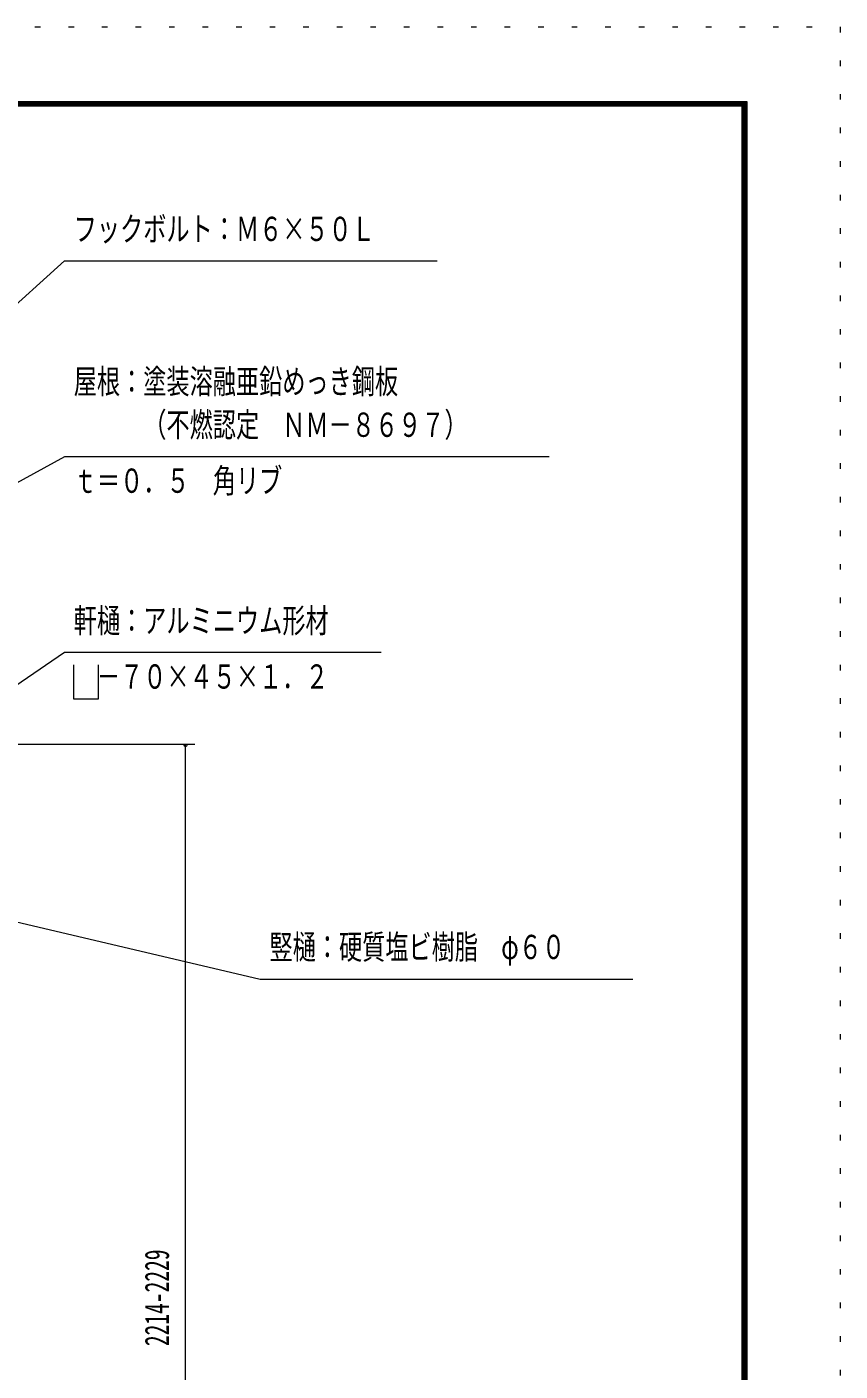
# Model space of a CAD drawing. Units: millimetres, scale not verified. Extents: x -25342 to 25343, y -10500 to 10500.
# Drawn here: x 20980 to 25343, y 3293 to 10500 of the extents above; entities that cross this region are included whole.
import ezdxf
from ezdxf.enums import TextEntityAlignment as Align

# ---------------------------------------------------------------- set-up
doc = ezdxf.new("R2010")
doc.units = ezdxf.units.MM
doc.header["$LTSCALE"] = 60
doc.linetypes.add('USER4', pattern=[3, 0.5, -2.5])
for name, color, linetype, lineweight in [('0-A_2-52DIM', 3, 'Continuous', 18), ('0-C_F-F1PAPER', 5, 'Continuous', 18), ('0-D_F-E_J_ADD', 5, 'USER4', 18)]:
    doc.layers.add(name, color=color, linetype=linetype, lineweight=lineweight)
doc.styles.add('ＭＳ ゴシック', font='')
doc.styles.get('ＭＳ ゴシック').set_extended_font_data('MS Gothic')

msp = doc.modelspace()

# ---------------------------------------------------------------- linework, layer by layer
at = {"layer": '0-A_2-52DIM'}
for p, q in [((19470.13, 7699.55), (21181.19, 9244.93)), ((21181.19, 9244.93), (23181.19, 9244.93)), ((21231.19, 6894.93), (21231.19, 7078.88)), ((21881.19, 6652.53), (20573.43, 6652.53)), ((21841.19, 6652.53), (21821.19, 6652.53)), ((21831.19, 344.93), (21831.19, 6652.53))]:
    msp.add_line(p, q, dxfattribs=at)
for points in [[(23781.19, 8194.93), (21181.19, 8194.93), (19924.89, 7506.15)], [(22881.19, 7144.93), (21181.19, 7144.93), (20517.25, 6692.54)], [(21362.83, 7078.88), (21362.83, 6894.93), (21231.19, 6894.93)], [(20458.79, 5810.98), (22231.19, 5394.93), (24231.19, 5394.93)]]:
    msp.add_lwpolyline(points, dxfattribs=at)
msp.add_arc((21831.19, 6652.53), 10, 180, 0, dxfattribs=at)
at = {"layer": '0-C_F-F1PAPER'}
for points in [[(24842.6, -10000), (-3857.4, -10000), (-3857.4, 10100), (24842.6, 10100)], [(24840.1, -9997.5), (24840.1, 10097.5), (-3854.9, 10097.5), (-3854.9, -9997.5)], [(24837.6, -9995), (24837.6, 10095), (-3852.4, 10095), (-3852.4, -9995)], [(24835.1, -9992.5), (-3849.9, -9992.5), (-3849.9, 10092.5), (24835.1, 10092.5)], [(24832.6, -9990), (24832.6, 10090), (-3847.4, 10090), (-3847.4, -9990)], [(24830.1, -9987.5), (-3844.9, -9987.5), (-3844.9, 10087.5), (24830.1, 10087.5)], [(24827.6, -9985), (24827.6, 10085), (-3842.4, 10085), (-3842.4, -9985)], [(24825.1, -9982.5), (-3839.9, -9982.5), (-3839.9, 10082.5), (24825.1, 10082.5)], [(24822.6, -9980), (-3837.4, -9980), (-3837.4, 10080), (24822.6, 10080)], [(24820.1, -9977.5), (-3834.9, -9977.5), (-3834.9, 10077.5), (24820.1, 10077.5)], [(24817.6, -9975), (24817.6, 10075), (-3832.4, 10075), (-3832.4, -9975)]]:
    msp.add_lwpolyline(points, close=True, dxfattribs=at)
at = {"layer": '0-D_F-E_J_ADD'}
msp.add_lwpolyline([(25342.6, -10500), (-4357.4, -10500), (-4357.4, 10500), (25342.6, 10500)], close=True, dxfattribs=at)

# ---------------------------------------------------------------- texts
at = {"layer": '0-A_2-52DIM', "color": 7, "style": 'ＭＳ ゴシック', "width": 0.7}
for s, p in [('フックボルト：Ｍ６×５０Ｌ', (21231.19, 9312.7)), ('屋根：塗装溶融亜鉛めっき鋼板', (21231.19, 8494.61)), ('\u3000\u3000\u3000（不燃認定\u3000ＮＭ－８６９７）', (21231.19, 8262.7)), ('ｔ＝０．５\u3000角リブ', (21231.19, 7962.7)), ('軒樋：アルミニウム形材', (21231.19, 7212.7)), ('\u3000－７０×４５×１．２', (21231.19, 6912.7)), ('竪樋：硬質塩ビ樹脂\u3000φ６０', (22281.19, 5462.7))]:
    msp.add_text(s, height=130.2, dxfattribs=at).set_placement(p, align=Align.BOTTOM_LEFT)
at = {"layer": '0-A_2-52DIM', "color": 7, "style": 'ＭＳ ゴシック', "width": 0.65}
msp.add_text('2214-2229', height=130.2, rotation=90, dxfattribs=at).set_placement((21781.19, 3426.71), align=Align.BOTTOM_LEFT)

doc.saveas('drawing.dxf')
